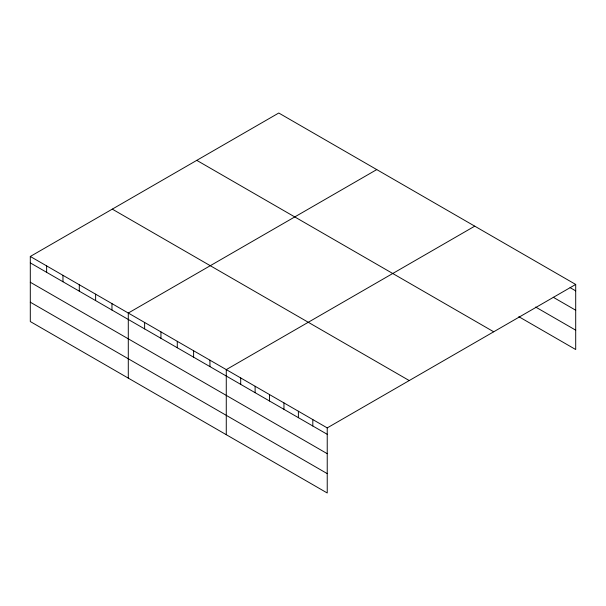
<?xml version="1.0" encoding="UTF-8"?>
<svg xmlns="http://www.w3.org/2000/svg" width="606" height="606" viewBox="0 0 606 606"><rect width="100%" height="100%" fill="white"/><g stroke="black" fill="none" stroke-linecap="round" stroke-linejoin="round"><path stroke-width="0.91" d="M575.7 284.449L278.768 113.019L30.3 256.467L30.3 321.551L327.232 492.981L327.232 427.897L575.7 284.449L575.7 349.533L518.812 316.688M376.758 169.589L128.29 313.037L128.29 378.129M474.74 226.159L226.273 369.615L226.273 434.699M570.094 287.63L575.7 290.872M553.263 297.273L575.7 310.227M535.636 307.045L575.7 330.172M196.776 160.355L493.708 331.785M112.292 209.131L409.224 380.56M30.3 256.467L327.232 427.897M30.3 262.89L327.232 434.32M30.3 282.252L327.232 453.682M30.3 302.197L327.232 473.627M312.81 419.572L312.81 425.995M298.387 411.247L298.387 417.67M283.964 402.922L283.964 409.345M269.541 394.589L269.541 401.013M255.118 386.264L255.118 392.688M240.696 377.939L240.696 384.363M209.941 360.184L209.941 366.607M193.609 350.753L193.609 357.176M177.278 341.329L177.278 347.753M160.946 331.899L160.946 338.322M144.622 322.468L144.622 328.891M111.959 303.614L111.959 310.037M95.627 294.183L95.627 300.606M79.295 284.752L79.295 291.175M62.963 275.329L62.963 281.752M46.632 265.898L46.632 272.321"/></g></svg>
